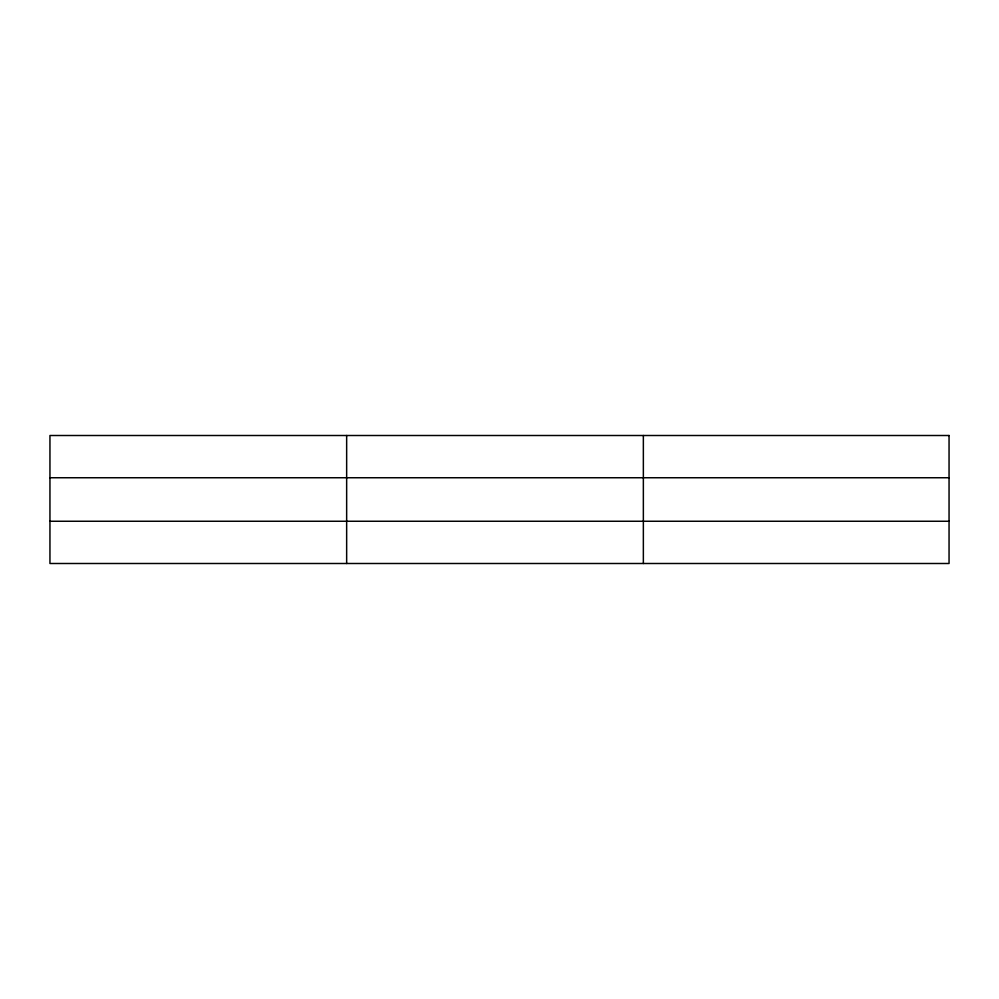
<?xml version="1.0" encoding="UTF-8"?>
<svg xmlns="http://www.w3.org/2000/svg" width="999" height="999" viewBox="0 0 999 999"><rect width="100%" height="100%" fill="white"/><g stroke="black" fill="none" stroke-linecap="round" stroke-linejoin="round"><path stroke-width="1.5" d="M346.653 435.502L346.653 563.498M643.356 435.502L643.356 563.498M49.95 477.747L949.05 477.747M49.95 521.253L949.05 521.253M949.05 435.502L949.05 563.498L49.95 563.498L49.95 435.502L949.05 435.502"/></g></svg>
